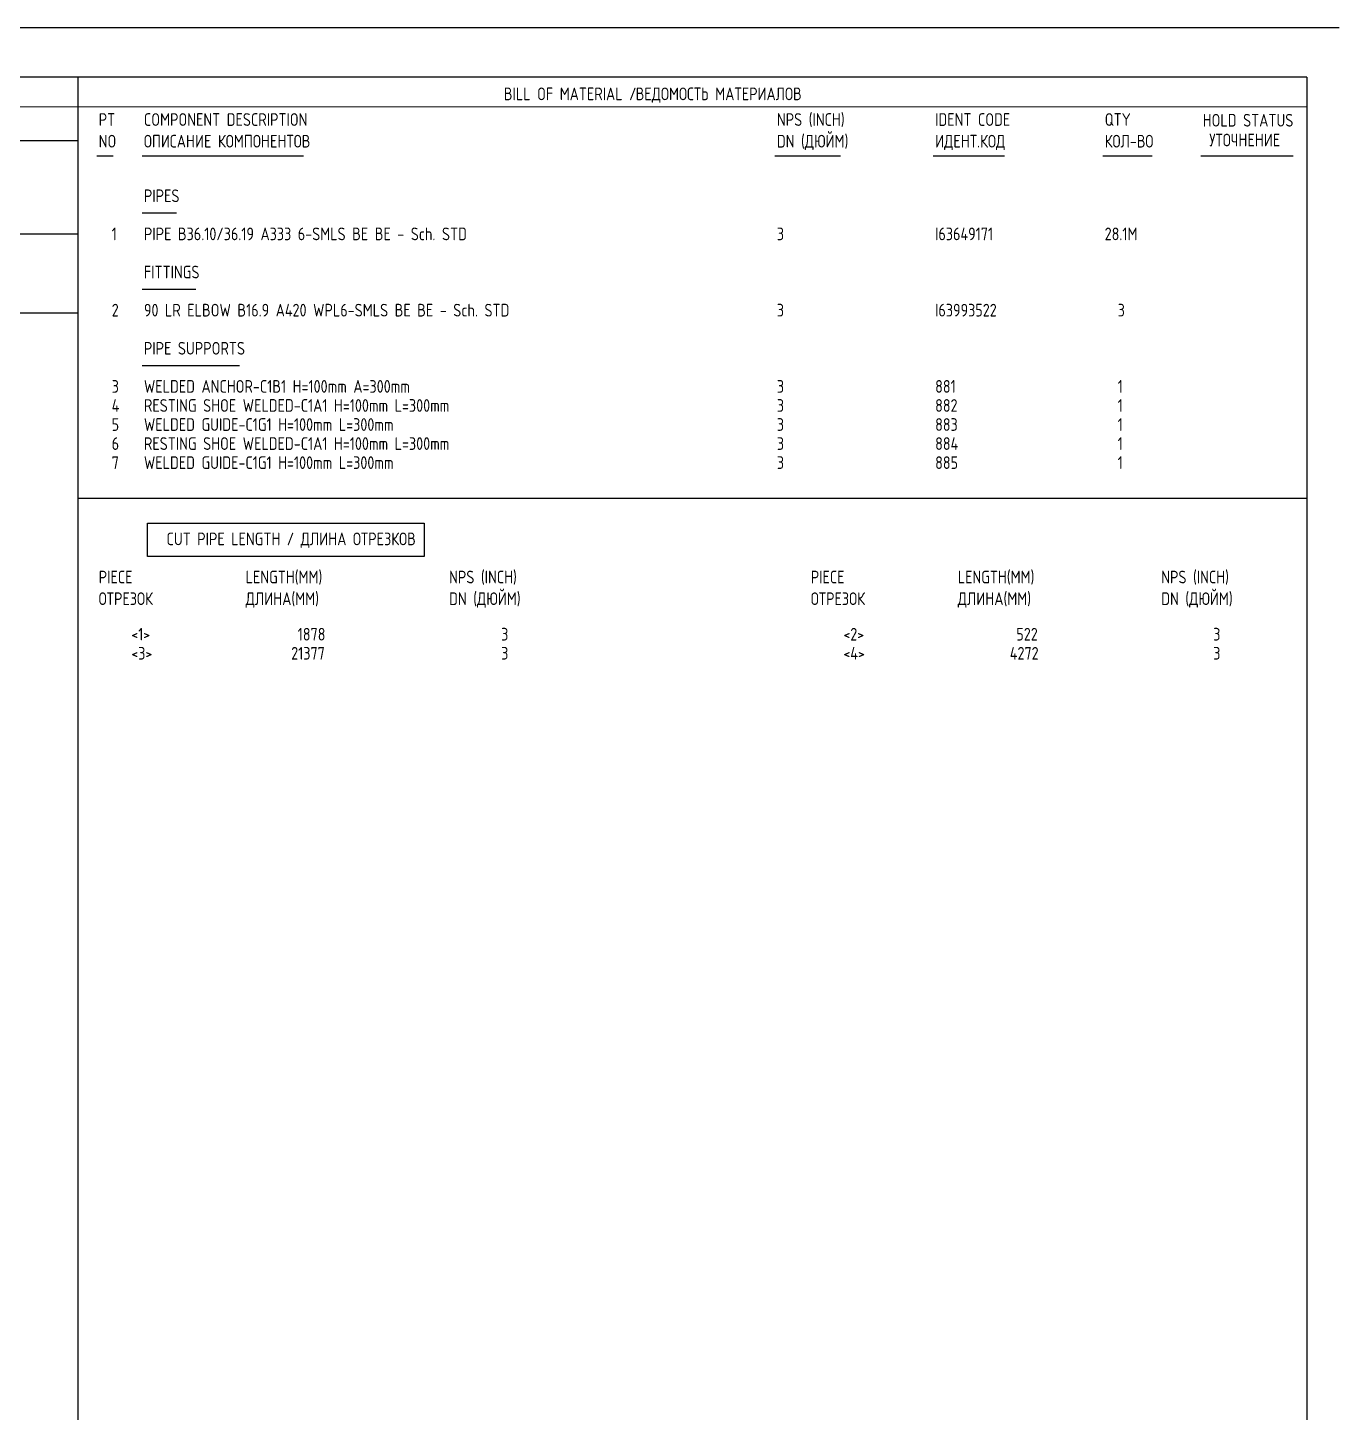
# Model space of a CAD drawing. Extents: x -1005 to 594, y -998 to 420.
# Drawn here: x 395.1 to 594, y 210 to 420 of the extents above; entities that cross this region are included whole.
import ezdxf

# ---------------------------------------------------------------- set-up
doc = ezdxf.new("R2010")
doc.units = 0
doc.styles.add('TTFN17', font='GOST type A')

msp = doc.modelspace()

# ---------------------------------------------------------------- linework, layer by layer
at = {"layer": 'GT_1', "flags": 128}
for points in [[(594, 420), (0, 420)], [(589.1, 412.5), (25.4, 412.5)], [(402.7, 412.5), (402.7, 7.5)], [(589.1, 412.5), (589.1, 7.5)], [(589.1, 408), (162.7, 407.9)], [(190.3, 402.9), (402.7, 402.9)], [(408.046, 400.531), (405.557, 400.531)], [(436.894, 400.531), (412.414, 400.531)], [(518.373, 400.531), (508.414, 400.531)], [(543.202, 400.531), (532.414, 400.531)], [(565.597, 400.531), (558.129, 400.531)], [(587, 400.5), (573, 400.5)], [(417.669, 391.854), (412.414, 391.854)], [(402.7, 388.7), (226.9, 388.7)], [(420.573, 380.289), (412.414, 380.289)], [(402.7, 376.7), (25.4, 376.7)], [(427.211, 368.724), (412.414, 368.724)], [(402.7, 348.646), (589, 348.646)], [(413.271, 344.861), (455.204, 344.861), (455.204, 339.813), (413.271, 339.813), (413.271, 344.861)]]:
    msp.add_lwpolyline(points, dxfattribs=at)

# ---------------------------------------------------------------- texts
at = {"layer": 'GT_1', "style": 'TTFN17'}
for s, p in [('BILL OF MATERIAL /', (467.289, 409)), ('ВЕДОМОСТЬ МАТЕРИАЛОВ', (487.289, 409)), ('PT', (405.846, 405.109)), ('COMPONENT DESCRIPTION', (412.703, 405.109)), ('NPS (INCH)', (508.703, 405.109)), ('IDENT CODE', (532.703, 405.109)), ('QTY', (558.417, 405.109)), ('HOLD STATUS', (573.289, 405)), ('NO', (405.846, 401.822)), ('ОПИСАНИЕ КОМПОНЕНТОВ', (412.703, 401.822)), ('DN (ДЮЙМ)', (508.703, 401.822)), ('ИДЕНТ.КОД', (532.703, 401.822)), ('КОЛ-ВО', (558.417, 401.822)), ('УТОЧНЕНИЕ', (574.289, 402)), ('PIPES', (412.703, 393.544)), ('  1', (405.846, 387.762)), ('PIPE B36.10/36.19 A333 6-SMLS BE BE - Sch. STD', (412.703, 387.762)), ('3', (508.703, 387.762)), ('I63649171', (532.703, 387.762)), ('28.1M', (558.417, 387.762)), ('FITTINGS', (412.703, 381.98)), ('  2', (405.846, 376.197)), ('90 LR ELBOW B16.9 A420 WPL6-SMLS BE BE - Sch. STD', (412.703, 376.197)), ('3', (508.703, 376.197)), ('I63993522', (532.703, 376.197)), ('  3', (558.417, 376.197)), ('PIPE SUPPORTS', (412.703, 370.415)), ('  3', (405.846, 364.633)), ('WELDED ANCHOR-C1B1 H=100mm A=300mm', (412.703, 364.633)), ('3', (508.703, 364.633)), ('881', (532.703, 364.633)), ('  1', (558.417, 364.633)), ('  4', (405.846, 361.741)), ('RESTING SHOE WELDED-C1A1 H=100mm L=300mm', (412.703, 361.741)), ('3', (508.703, 361.741)), ('882', (532.703, 361.741)), ('  1', (558.417, 361.741)), ('  5', (405.846, 358.85)), ('WELDED GUIDE-C1G1 H=100mm L=300mm', (412.703, 358.85)), ('3', (508.703, 358.85)), ('883', (532.703, 358.85)), ('  1', (558.417, 358.85)), ('  6', (405.846, 355.959)), ('RESTING SHOE WELDED-C1A1 H=100mm L=300mm', (412.703, 355.959)), ('3', (508.703, 355.959)), ('884', (532.703, 355.959)), ('  1', (558.417, 355.959)), ('  7', (405.846, 353.068)), ('WELDED GUIDE-C1G1 H=100mm L=300mm', (412.703, 353.068)), ('3', (508.703, 353.068)), ('885', (532.703, 353.068)), ('  1', (558.417, 353.068)), ('CUT PIPE LENGTH / ДЛИНА ОТРЕЗКОВ', (416.132, 341.503)), ('PIECE', (405.846, 335.721)), ('LENGTH(MM)', (428.132, 335.721)), ('NPS (INCH)', (458.989, 335.721)), ('PIECE', (513.846, 335.721)), ('LENGTH(MM)', (536.132, 335.721)), ('NPS (INCH)', (566.989, 335.721)), ('ОТРЕЗОК', (405.846, 332.434)), ('ДЛИНА(MM)', (428.132, 332.434)), ('DN (ДЮЙМ)', (458.989, 332.434)), ('ОТРЕЗОК', (513.846, 332.434)), ('ДЛИНА(MM)', (536.132, 332.434)), ('DN (ДЮЙМ)', (566.989, 332.434)), ('     <1>', (405.846, 327.048)), ('        1878', (428.132, 327.048)), ('        3', (458.989, 327.048)), ('     <2>', (513.846, 327.048)), ('         522', (536.132, 327.048)), ('        3', (566.989, 327.048)), ('     <3>', (405.846, 324.156)), ('       21377', (428.132, 324.156)), ('        3', (458.989, 324.156)), ('     <4>', (513.846, 324.156)), ('        4272', (536.132, 324.156)), ('        3', (566.989, 324.156))]:
    msp.add_text(s, height=1.925, dxfattribs=at).set_placement(p)

doc.saveas('drawing.dxf')
